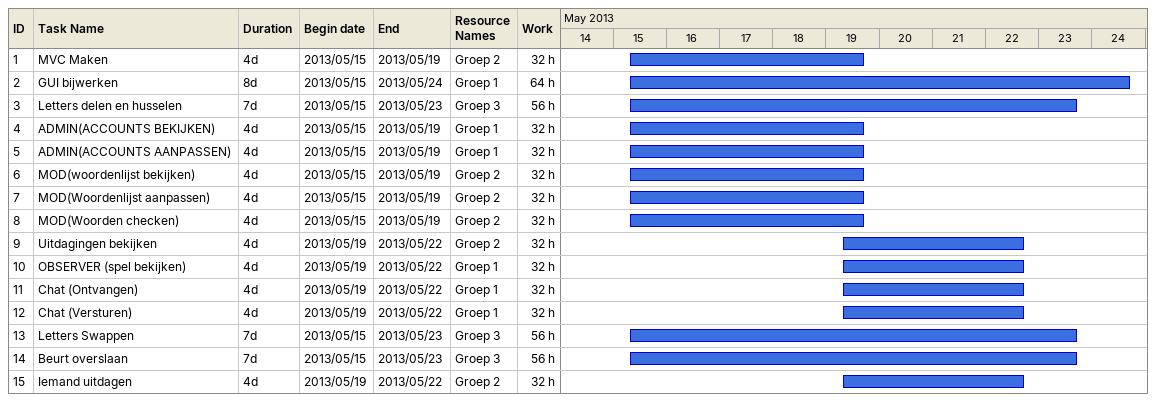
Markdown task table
| ID | Task | Duration | Start | Finish | Resources | Work (h) |
|---|---|---|---|---|---|---|
| 1 | MVC Maken | 4d | 2013-05-15 | 2013-05-19 | Groep 2 | 32 |
| 2 | GUI bijwerken | 8d | 2013-05-15 | 2013-05-24 | Groep 1 | 64 |
| 3 | Letters delen en husselen | 7d | 2013-05-15 | 2013-05-23 | Groep 3 | 56 |
| 4 | ADMIN(ACCOUNTS BEKIJKEN) | 4d | 2013-05-15 | 2013-05-19 | Groep 1 | 32 |
| 5 | ADMIN(ACCOUNTS AANPASSEN) | 4d | 2013-05-15 | 2013-05-19 | Groep 1 | 32 |
| 6 | MOD(woordenlijst bekijken) | 4d | 2013-05-15 | 2013-05-19 | Groep 2 | 32 |
| 7 | MOD(Woordenlijst aanpassen) | 4d | 2013-05-15 | 2013-05-19 | Groep 2 | 32 |
| 8 | MOD(Woorden checken) | 4d | 2013-05-15 | 2013-05-19 | Groep 2 | 32 |
| 9 | Uitdagingen bekijken | 4d | 2013-05-19 | 2013-05-22 | Groep 2 | 32 |
| 10 | OBSERVER (spel bekijken) | 4d | 2013-05-19 | 2013-05-22 | Groep 1 | 32 |
| 11 | Chat (Ontvangen) | 4d | 2013-05-19 | 2013-05-22 | Groep 1 | 32 |
| 12 | Chat (Versturen) | 4d | 2013-05-19 | 2013-05-22 | Groep 1 | 32 |
| 13 | Letters Swappen | 7d | 2013-05-15 | 2013-05-23 | Groep 3 | 56 |
| 14 | Beurt overslaan | 7d | 2013-05-15 | 2013-05-23 | Groep 3 | 56 |
| 15 | Iemand uitdagen | 4d | 2013-05-19 | 2013-05-22 | Groep 2 | 32 |
